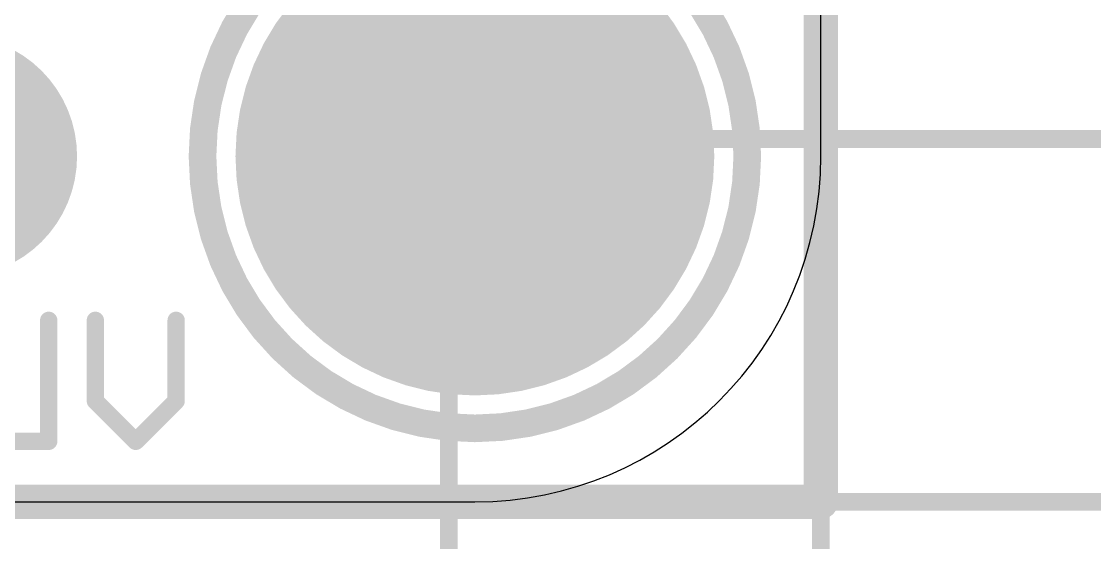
# Model space of a CAD drawing. Extents: x -9.1 to 30.1, y -12.8 to 22.4.
# Drawn here: x 14.39 to 22.27, y -4.43 to -0.6 of the extents above; entities that cross this region are included whole.
import ezdxf

# ---------------------------------------------------------------- set-up
doc = ezdxf.new("R2010")
doc.units = 0
for name, color, linetype in [('1', 12, 'CONTINUOUS'), ('16', 5, 'CONTINUOUS'), ('17', 110, 'CONTINUOUS'), ('20', 53, 'CONTINUOUS'), ('21', 40, 'CONTINUOUS'), ('22', 6, 'CONTINUOUS'), ('47', 253, 'CONTINUOUS')]:
    doc.layers.add(name, color=color, linetype=linetype)

# ---------------------------------------------------------------- blocks, each defined once
blk = doc.blocks.new('ROUNDP')
at = {"const_width": 0.5}
blk.add_lwpolyline([(0, -0.25, 1), (0, 0.25, 1), (0, -0.25)], format="xyb", dxfattribs=at)

msp = doc.modelspace()

# ---------------------------------------------------------------- linework, layer by layer
at = {"layer": '1', "const_width": 0.254}
for points in [[(20.2565, 18.7325), (20.2565, -4.1275)], [(20.2565, -4.1275), (-5.1435, -4.1275)]]:
    msp.add_lwpolyline(points, dxfattribs=at)
at = {"layer": '1', "const_width": 0.127}
for points in [[(20.2565, -4.191, 1), (20.2565, -4.064)], [(20.193, -4.1275, 1), (20.32, -4.1275)]]:
    msp.add_lwpolyline(points, format="xyb", dxfattribs=at)
at = {"layer": '16', "const_width": 0.254}
for points in [[(20.2565, 18.7325), (20.2565, -4.1275)], [(20.2565, -4.1275), (-5.1435, -4.1275)]]:
    msp.add_lwpolyline(points, dxfattribs=at)
at = {"layer": '16', "const_width": 0.127}
for points in [[(20.2565, -4.191, 1), (20.2565, -4.064)], [(20.193, -4.1275, 1), (20.32, -4.1275)]]:
    msp.add_lwpolyline(points, format="xyb", dxfattribs=at)
at = {"layer": '20'}
for p, q in [((20.2565, -1.5875), (20.2565, 16.1925)), ((-2.6035, -4.1275), (17.7165, -4.1275))]:
    msp.add_line(p, q, dxfattribs=at)
msp.add_arc((17.7165, -1.5875), 2.54, 270, 0, dxfattribs=at)
at = {"layer": '21', "const_width": 0.2032}
msp.add_lwpolyline([(17.7165, -3.5875, 1), (17.7165, 0.4125, 1), (17.7165, -3.5875)], format="xyb", dxfattribs=at)
at = {"layer": '22', "const_width": 0.127}
for points in [[(14.5874, -2.7932), (14.5874, -3.683)], [(14.9297, -3.3864), (14.9297, -2.7932)], [(15.5229, -2.7932), (15.5229, -3.3864)], [(15.2263, -3.683), (14.9297, -3.3864)], [(15.5229, -3.3864), (15.2263, -3.683)], [(14.5874, -3.683), (13.9942, -3.683)]]:
    msp.add_lwpolyline(points, dxfattribs=at)
at = {"layer": '22', "const_width": 0.0635}
for points in [[(14.6191, -2.7932, 1), (14.5556, -2.7932)], [(14.9615, -2.7932, 1), (14.898, -2.7932)], [(15.5546, -2.7932, 1), (15.4911, -2.7932)], [(14.898, -3.3864, 1), (14.9615, -3.3864)], [(14.9522, -3.364, 1), (14.9073, -3.4089)], [(15.4911, -3.3864, 1), (15.5546, -3.3864)], [(15.5453, -3.4089, 1), (15.5004, -3.364)], [(14.5874, -3.7148, 1), (14.5874, -3.6513)], [(14.5556, -3.683, 1), (14.6191, -3.683)], [(15.2038, -3.6605, 1), (15.2487, -3.7055)], [(15.2038, -3.7055, 1), (15.2487, -3.6605)]]:
    msp.add_lwpolyline(points, format="xyb", dxfattribs=at)
at = {"layer": '47', "const_width": 0.13}
for points in [[(20.2565, -0.889), (20.2565, -12.745)], [(17.7165, -1.4605), (25.5085, -1.4605)], [(17.526, -1.651), (17.526, -8.8715)], [(20.2565, -4.1275), (30.0805, -4.1275)]]:
    msp.add_lwpolyline(points, dxfattribs=at)
at = {"layer": '47', "const_width": 0.065}
for points in [[(20.289, -0.889, 1), (20.224, -0.889)], [(17.7165, -1.428, 1), (17.7165, -1.493)], [(17.5585, -1.651, 1), (17.4935, -1.651)], [(20.2565, -4.095, 1), (20.2565, -4.16)]]:
    msp.add_lwpolyline(points, format="xyb", dxfattribs=at)

# ---------------------------------------------------------------- block references
at = {"layer": '17', "xscale": 3.516, "yscale": 3.516}
msp.add_blockref('ROUNDP', (17.7165, -1.5875), dxfattribs=at)
msp.add_blockref('ROUNDP', (17.7165, -1.5875), dxfattribs=at)
at = {"layer": '17', "xscale": 1.778, "yscale": 1.778, "rotation": 90}
msp.add_blockref('ROUNDP', (13.9065, -1.5875), dxfattribs=at)
msp.add_blockref('ROUNDP', (13.9065, -1.5875), dxfattribs=at)

doc.saveas('drawing.dxf')
